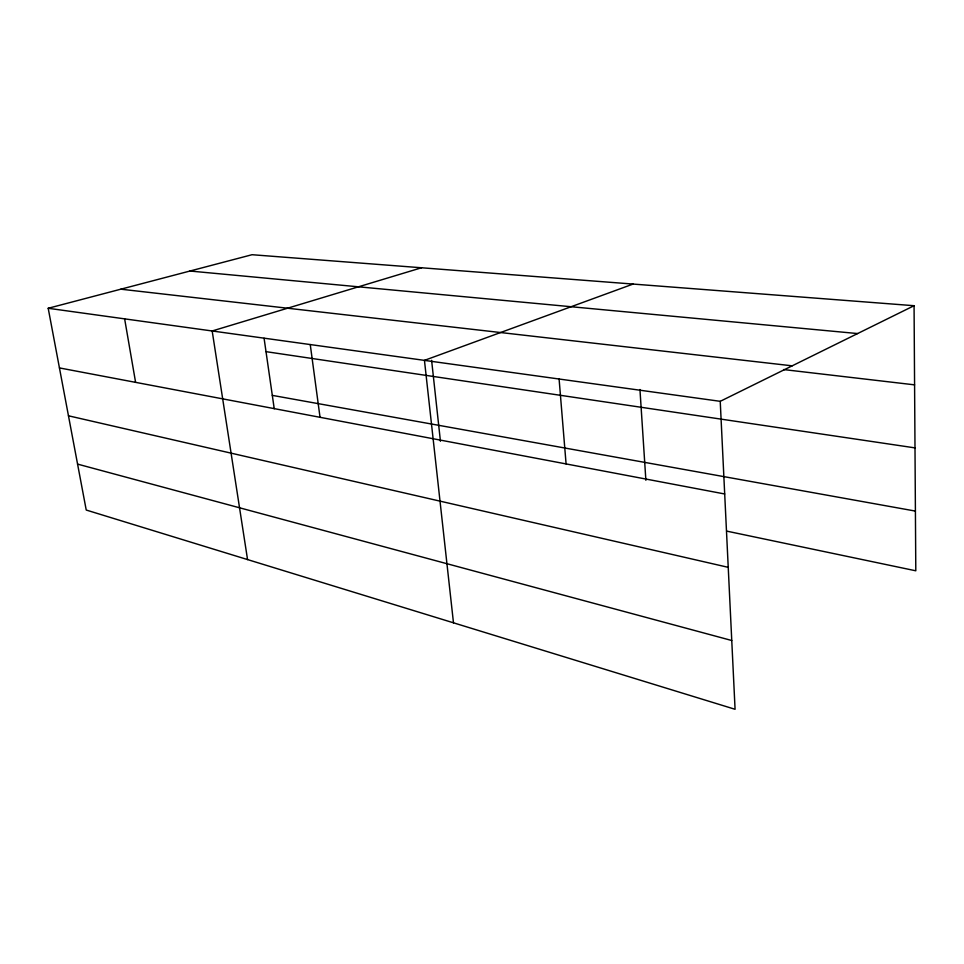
<?xml version="1.0" encoding="UTF-8"?>
<svg xmlns="http://www.w3.org/2000/svg" width="964" height="964" viewBox="0 0 964 964"><rect width="100%" height="100%" fill="white"/><g stroke="black" fill="none" stroke-linecap="round" stroke-linejoin="round"><path stroke-width="1.45" d="M720.229 401.325L735.074 709.287L86.23 510.04L48.2 308.275L720.229 401.325L914.065 305.709L915.8 570.796L727.025 531.188M633.071 284.067L424.449 360.367L453.478 622.816M421.509 267.775L212.176 330.977L247.555 559.578M48.2 308.275L252.05 254.713L914.065 305.709M189.956 271.029L857.611 333.556M120.862 289.188L792.179 365.826M783.587 369.561L914.583 384.853M266.004 351.655L914.993 447.886M272.306 395.373L915.414 511.089M59.443 367.923L724.687 493.978M68.468 415.797L728.23 567.338M77.566 464.106L731.748 640.506M124.633 318.855L135.599 382.359M264.076 338.243L274.234 408.76M310.251 344.558L320.036 417.304M431.607 360.343L440.44 441.271M559.096 379.009L566.085 463.925M639.951 389.516L645.88 480.289"/></g></svg>
